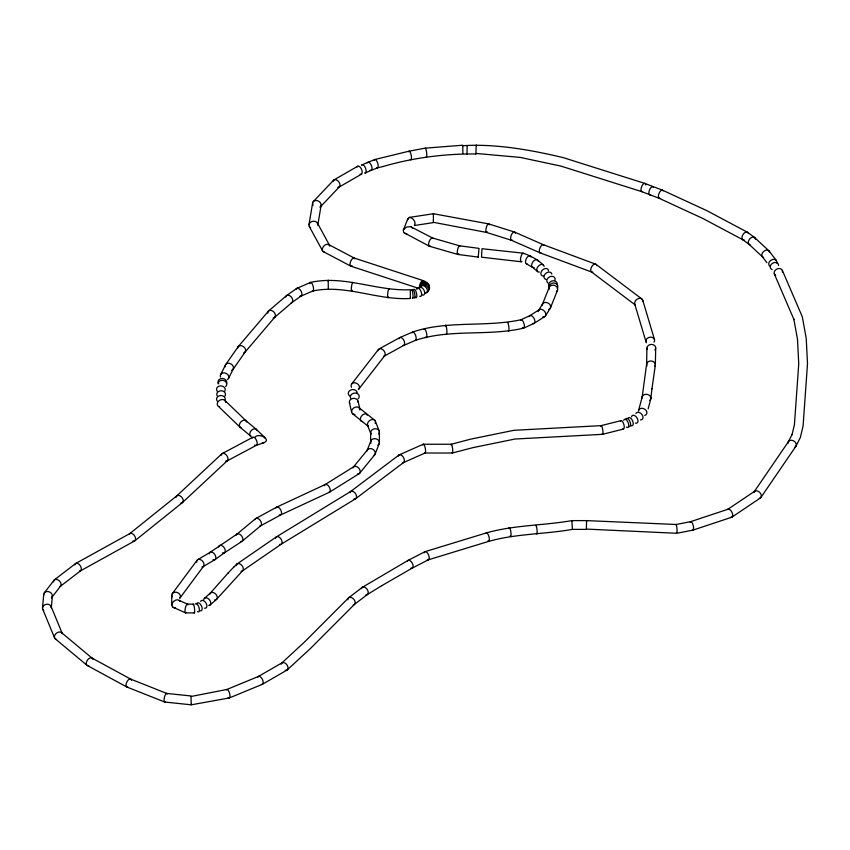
<?xml version="1.0" encoding="UTF-8"?>
<svg xmlns="http://www.w3.org/2000/svg" width="850" height="850" viewBox="0 0 850 850"><rect width="100%" height="100%" fill="white"/><g stroke="black" fill="none" stroke-linecap="round" stroke-linejoin="round"><path stroke-width="1.27" d="M410.306 298.095L410.316 289.723C376.752 291.401 344.133 274.848 310.59 282.423M462.836 153.436L462.793 145.212L425.202 148.155L409.137 151.162L374.839 159.513L362.047 164.826M462.772 145.743C494.753 143.491 531.165 149.951 563.199 157.622L644.842 183.419L662.479 190.177M410.306 298.488L410.306 298.478C377.442 300.539 345.61 284.059 312.8 290.976M328.132 280.989L328.174 280.139L328.312 288.649M646.595 364.448L646.935 348.096M655.361 364.692L655.701 347.884M467.139 145.796L467.001 154.116L467.054 153.478M190.867 696.522L226.876 689.488M571.678 521.486L571.859 520.614L586.574 520.614L676.175 524.482L690.731 521.634M433.351 222.296L486.582 232.443M42.511 607.824L43.743 594.341M51.319 607.814L52.392 595.988M586.436 529.093L676.802 533.279L692.856 530.156M476.043 153.446L520.274 157.42L561.053 166.133L641.846 191.664L659.292 198.358M642.143 397.375L646.627 364.002M650.824 398.586L651.961 388.779M651.939 389.002L655.329 365.139M675.984 524.907C677.014 524.503 677.599 534.257 676.472 532.451M308.986 224.655L312.619 202.991M317.815 225.016L321.109 205.392M478.529 256.296L478.263 257.093L478.943 248.667M642.207 396.929L638.616 410.316M650.781 398.809L648.168 408.85M476.181 145.191L475.926 153.946M488.623 223.901L433.447 213.732L409.116 217.441L407.788 219.683M407.968 218.439L403.304 230.127L403.612 232.486L429.367 246.213M367.189 450.362L370.844 440.906M375.126 454.134L379.185 443.647M542.428 304.3L549.206 287.353M550.439 307.891L557.515 290.201M403.389 229.904L406.502 227.035L410.603 226.674L432.777 238.096M220.617 374.616L225.516 364.862M228.512 378.42L233.229 369.038M788.301 441.883L792.221 434.201L791.998 434.817L794.431 424.639L798.734 363.874L797.513 339.331L793.804 318.984L793.985 319.621L774.329 273.955M796.025 446.048L800.381 437.421L803.091 425.967L807.5 363.683L806.225 338.321L802.294 316.774L782.308 270.3M530.049 255.839L523.313 253.194L481.971 248.721L481.514 257.189L521.188 261.768M538.549 310.399L542.629 303.918M545.477 315.86L550.247 308.274M254.617 437.378L256.498 435.997A7.99 6.322 23.4 0 1 263.84 436.964L266.061 439.025A3.23 2.55 23.4 0 1 266.061 441.246L264.456 442.51L256.254 445.358M754.216 491.704L788.524 441.522M760.888 497.473L795.802 446.409M225.739 364.491L238.159 346.726M233.017 369.399L245.183 351.985M172.274 593.651L197.094 560.214M179.966 598.007L203.596 566.164M44.264 592.907L53.964 580.316M52.657 596.381L60.626 586.022M351.603 384.051L378.399 349.541M358.944 388.886L384.784 355.608M367.625 449.629L353.409 467.043M374.68 454.856L359.646 473.259M238.287 346.566L268.398 311.174M245.055 352.144L274.816 317.167M210.226 593.236L228.172 572.953M216.654 599.207L242.622 570.732M313.257 201.631L333.604 180.2M320.322 206.911L339.469 186.756M233.548 567.311L236.842 564.134M228.034 573.102L233.676 567.173M348.511 597.922L304.587 641.952L281.764 663.043M354.439 604.393L310.675 648.274L287.353 669.811M176.63 496.007L221.808 453.868M182.527 502.488L227.333 460.711M204.351 598.357L210.502 592.96M209.982 605.083L216.527 599.346M414.439 225.282C416.585 222.158 412.749 217.387 409.296 217.398M268.674 310.909L286.535 295.598M274.539 317.433L291.964 302.494M236.81 534.246L255.627 518.628M242.133 541.227L260.769 525.757M129.721 533.651L176.768 495.879M134.842 540.781L182.389 502.616M54.357 579.891L75.522 563.603M60.222 586.447L80.601 570.764M350.561 491.566L399.064 454.962M355.757 498.631L403.707 462.421M348.649 597.794L362.281 587.371M354.291 604.52L367.444 594.458M210.014 552.404L236.948 534.14M224.496 552.766L214.944 559.661L203.044 566.684M286.684 295.492L296.639 288.469M291.816 302.6L301.102 296.055M237.129 563.901L276.42 536.86L350.699 491.47M242.335 570.966L281.169 544.234L355.619 498.737M727.791 509.341L754.779 491.172M731.935 517.129L760.325 498.004M353.834 466.671L325.082 484.596M224.357 552.861L241.984 541.322M359.21 473.631L329.439 492.214M529.699 315.754L539.219 309.708M534.076 323.372L544.797 316.561M362.419 587.265L408.021 560.416L424.894 551.724M367.306 594.554L381.926 585.597M197.646 559.693L210.152 552.309M333.891 179.977L357.723 166.218M338.906 187.202L361.494 174.165M381.788 585.682L412.282 568.076M258.262 676.547L282.2 662.734M262.278 684.346L287.077 670.034M75.809 563.423L130.007 533.46M80.314 570.945L134.555 540.961M379.089 348.946L399.893 337.535L412.569 332.053M384.083 356.203L403.771 345.408M255.914 518.447L276.707 507.121L325.221 484.511M260.483 525.938L280.659 514.951L329.301 492.288M222.232 453.571L252.758 437.304M226.907 461.008L256.381 445.304M412.144 568.161L428.4 559.789M520.806 319.802L529.837 315.679M523.749 328.089L533.949 323.446M365.362 172.954L371.227 170.319M399.203 454.888L423.13 444.284M403.442 462.591L425.17 452.976M296.777 288.384L310.505 282.444M300.815 296.193L312.991 290.923M403.644 345.472L415.491 340.34M226.769 689.509L258.527 676.419M262.151 684.409L229.298 697.956L191.282 704.82L164.73 702.036L127.064 687.097M371.11 170.372L377.421 167.896M690.646 521.656L728.057 509.214M692.952 530.124L731.68 517.257M425.021 551.671L486.37 532.918M428.272 559.842L488.697 541.376M621.074 420.612L601.056 425.648L513.899 430.302L470.656 439.163L451.233 444.252L423.279 444.242M377.326 167.928L383.169 166.472M383.084 166.494C413.217 157.718 444.582 153.669 475.936 153.967M412.675 332.021C447.737 320.131 485.382 327.516 521.008 319.728M415.278 340.404C450.33 328.61 488.006 336.483 523.536 328.164M623.443 429.069L602.501 434.329L515.004 439.025L472.685 447.695L452.402 453.018L425.032 453.018M486.466 532.897C514.282 524.949 543.479 525.619 571.859 520.614L572.443 529.38L586.383 529.38L586.564 520.614L586.638 521.486M488.612 541.397C515.929 533.641 544.584 534.31 572.443 529.38L572.305 529.189M414.938 225.42L433.309 222.626L433.447 213.743L433.489 214.561M187.404 604.106L193.354 604.148M185.608 612.861L194.331 612.924M406.789 233.856L404.674 233.378M478.816 248.338L459.648 245.841L432.661 238.053M478.242 257.093L457.874 254.447M166.738 693.43L190.952 695.969L191.261 704.809L191.154 704.278M429.484 246.256L457.799 254.437M488.707 223.922L514.505 232.039M486.498 232.422L511.456 240.274M423.374 280.67L354.291 258.071L328.716 244.577M417.839 288.097L350.965 266.209M543.426 244.736L595.659 264.169M540.217 252.896L591.812 272.096M130.581 679.065L166.823 693.451M514.622 232.093L543.543 244.789M511.349 240.231L540.101 252.843M179.116 600.366L187.553 604.148M173.113 607.272L185.459 612.818M662.596 190.23L706.722 210.598L747.426 232.241M659.175 198.305L702.822 218.45L742.964 239.785M323.467 251.727L350.848 266.156M91.885 658.017L130.709 679.118M87.306 665.508L126.926 687.044M411.326 226.95L412.622 228.214M530.177 255.903L537.317 259.93M526.362 263.808L532.706 267.389M374.595 420.134L359.029 407.734M368.348 426.424L352.538 413.706M747.702 232.422L754.619 237.532M742.677 239.604L749.105 244.354M596.062 264.392L641.92 299.009M591.409 271.873L635.545 305.182M245.873 420.644L256.254 429.303M240.189 427.327L250.569 435.986M61.593 632.697L92.172 658.208M55.314 638.881L87.019 665.327M537.614 260.111L543.32 264.934M532.408 267.197L537.646 271.618M754.758 237.649L768.899 250.846M748.967 244.237L762.567 256.923M256.392 429.431L265.2 437.899M225.314 400.849L246.011 420.771M219.215 407.161L240.051 427.199M776.411 260.536L769.165 251.143M766.891 262.682L762.312 256.615M317.539 223.274L329.651 245.523M309.262 226.408L322.533 250.782M51.106 606.486L62.326 633.686A4.42 3.294 -37.7 0 0 55.888 633.654A4.42 3.294 -37.7 0 0 56.472 639.455M42.713 609.142L54.57 637.893M375.328 421.111L379.185 430.961M367.614 425.457L370.844 433.712M476.212 145.201L476.266 145.754M642.738 300.199L654.479 339.533M634.716 304.002L646.053 341.934M358.094 401.253L359.922 409.147M349.414 402.656L351.645 412.293M379.397 432.055L379.397 442.553M370.632 432.618L370.632 441.989M171.732 595.308L171.732 605.062M252.11 438.101A4.399 2.157 66.6 0 1 255.17 438.271A4.399 2.157 66.6 0 1 257.189 443.626A4.399 2.157 66.6 0 1 254.734 445.017M264.148 442.584A7.99 6.322 23.4 0 1 262.183 442.956M221.202 455.239A4.409 2.773 55 0 1 224.496 453.656A4.409 2.773 55 0 1 227.917 458.277A4.409 2.773 55 0 1 225.633 461.21M175.939 497.622A4.388 2.975 49.2 0 1 179.35 495.582A4.388 2.975 49.2 0 1 183.164 499.959A4.388 2.975 49.2 0 1 180.71 503.094M129.274 534.183A4.399 2.709 56.4 0 1 134.895 536.329A4.399 2.709 56.4 0 1 132.908 541.046M74.832 564.867A4.388 2.688 56.9 0 1 80.07 565.378A4.388 2.688 56.9 0 1 79.464 571.147M53.497 581.889A4.399 3.103 45.5 0 1 58.799 580.38A4.399 3.103 45.5 0 1 59.904 586.67M52.073 597.029A4.42 3.517 22.6 0 1 51.404 597.901M43.796 595.011A4.42 3.517 22.6 0 1 48.333 591.589A4.42 3.517 22.6 0 1 52.232 596.626M43.701 610.438A4.409 3.581 -8.9 0 1 45.178 604.594A4.409 3.581 -8.9 0 1 51.297 607.357M88.761 665.656A4.399 2.72 -56.1 0 1 86.275 663.106A4.399 2.72 -56.1 0 1 89.324 658.325A4.399 2.72 -56.1 0 1 92.831 659.271M127.968 687.097A4.388 2.252 -65 0 1 126.098 684.505A4.388 2.252 -65 0 1 128.764 679.532A4.388 2.252 -65 0 1 131.527 680.468M165.41 701.739A4.441 1.381 -76.6 0 1 164.411 697.351A4.441 1.381 -76.6 0 1 167.269 694.067M226.44 689.786A4.409 1.604 74 0 1 229.755 693.982A4.409 1.604 74 0 1 228.161 697.478M257.848 676.993A4.388 2.316 63.9 0 1 262.459 679.49A4.388 2.316 63.9 0 1 261.386 684.463M281.18 664.201A4.399 2.816 54 0 1 284.771 662.936A4.399 2.816 54 0 1 288.001 667.771A4.399 2.816 54 0 1 285.207 670.257M347.809 599.76A4.388 2.986 48.9 0 1 350.859 597.391A4.388 2.986 48.9 0 1 354.928 601.29A4.388 2.986 48.9 0 1 353.239 604.966M361.569 588.636A4.388 2.741 55.6 0 1 364.937 587.361A4.388 2.741 55.6 0 1 368.178 592.004A4.388 2.741 55.6 0 1 365.904 594.819M407.214 561.436A4.388 2.454 61.4 0 1 412.282 563.178A4.388 2.454 61.4 0 1 410.826 568.214M424.182 552.861A4.399 2.083 67.7 0 1 426.859 552.351A4.399 2.083 67.7 0 1 429.186 557.515A4.399 2.083 67.7 0 1 427.284 559.757M485.934 533.407A4.388 1.487 75.2 0 1 489.047 537.041A4.388 1.487 75.2 0 1 487.762 540.993M508.874 528.233A4.399 0.946 81.1 0 1 510.829 531.707A4.399 0.946 81.1 0 1 510.138 535.967M535.628 525.746A4.388 0.659 83.8 0 1 537.019 529.837A4.388 0.659 83.8 0 1 536.392 533.386M690.157 522.272A4.399 1.477 75.4 0 1 693.154 525.247A4.399 1.477 75.4 0 1 692.357 530.017M727.579 509.543A4.42 2.306 64.4 0 1 732.137 512.678A4.42 2.306 64.4 0 1 730.745 517.278M753.833 492.628A4.42 3.092 46.2 0 1 759.762 492.426A4.42 3.092 46.2 0 1 759.401 498.376M788.024 443.371A4.388 3.389 30.8 0 1 791.212 440.289A4.388 3.389 30.8 0 1 795.982 443.339A4.388 3.389 30.8 0 1 794.389 447.429M774.775 274.678A4.388 3.421 -28.3 0 1 777.537 268.749A4.388 3.421 -28.3 0 1 782.436 272.053M775.646 275.368A4.388 3.421 -28.3 0 1 775.083 274.986M772.183 269.588A4.388 3.389 -30.3 0 1 770.578 265.487A4.388 3.389 -30.3 0 1 775.359 262.459A4.388 3.389 -30.3 0 1 778.558 265.54M769.643 266.018A4.388 3.347 -33.3 0 1 771.917 259.749A4.388 3.347 -33.3 0 1 776.783 263.064M763.64 257.529A4.388 3.188 -41.5 0 1 763.544 251.568A4.388 3.188 -41.5 0 1 769.579 252.078M750.136 244.789A4.388 2.922 -51 0 1 749.944 238.701A4.388 2.922 -51 0 1 755.427 239.254M744.186 239.944A4.388 2.656 -57.4 0 1 742.889 234.674A4.388 2.656 -57.4 0 1 748.287 233.293M659.961 198.369A4.388 2.04 -68.2 0 1 659.058 193.333A4.388 2.04 -68.2 0 1 663.149 190.857M650.675 194.873A4.388 1.987 -68.9 0 1 649.4 190.219A4.388 1.987 -68.9 0 1 653.48 187.446M642.345 191.696A4.388 1.923 -69.9 0 1 641.686 186.511A4.388 1.923 -69.9 0 1 645.469 184.078M645.586 184.397A4.388 1.923 -69.9 0 1 645.681 184.971M425.021 148.325A4.388 0.818 82.3 0 1 426.562 152.118A4.388 0.818 82.3 0 1 426.275 156.836M408.669 151.778A4.388 1.211 78.3 0 1 411.177 155.146A4.388 1.211 78.3 0 1 410.284 159.428M374.17 160.183A4.399 1.721 72.5 0 1 377.612 162.881A4.399 1.721 72.5 0 1 376.858 167.875M367.211 162.786A4.388 2.104 67.2 0 1 371.503 165.729A4.388 2.104 67.2 0 1 370.111 170.287M361.579 165.314A4.388 1.976 69.1 0 1 365.521 168.098A4.388 1.976 69.1 0 1 364.597 173.007M357.074 167.014A4.409 2.167 66.5 0 1 361.59 169.479A4.409 2.167 66.5 0 1 360.049 174.144M332.977 181.581A4.409 2.879 52.4 0 1 338.162 181.114A4.409 2.879 52.4 0 1 338.736 187.287M338.183 187.425A4.409 2.879 52.4 0 1 337.79 187.446M313.129 205.243A4.431 3.453 28.1 0 1 314.457 200.781A4.431 3.453 28.1 0 1 320.057 202.385A4.431 3.453 28.1 0 1 319.983 207.198M310.558 227.779A4.431 3.602 -10.2 0 1 311.674 221.616A4.431 3.602 -10.2 0 1 317.804 224.793M324.233 252.004A4.463 3.071 -47.8 0 1 323.914 245.979A4.463 3.071 -47.8 0 1 329.8 246.128M352.304 265.954A4.399 2.114 -67.1 0 1 350.529 261.683A4.399 2.114 -67.1 0 1 354.981 258.761M419.496 287.544A4.388 1.955 -69.4 0 1 421.324 281.743A4.388 1.955 -69.4 0 1 424.161 281.839M420.049 287.778A4.399 2.412 -62.4 0 1 422.301 282.168A4.399 2.412 -62.4 0 1 425.808 282.551M420.654 286.822A4.399 2.869 -52.6 0 1 424.32 282.306A4.399 2.869 -52.6 0 1 427.592 284.229M428.868 287.927A4.494 3.496 -28.7 0 0 427.231 283.305A4.494 3.496 -28.7 0 0 421.441 285.632L421.271 285.834A4.335 3.517 10.8 0 0 420.803 286.854A4.409 3.283 37.5 0 1 427.348 286.673A4.409 3.283 37.5 0 1 426.19 292.421M420.814 286.981A4.282 3.336 -28.7 0 1 421.271 285.844L421.409 285.621A4.441 3.602 10.8 0 1 428.071 285.26A4.441 3.602 10.8 0 1 427.996 290.774M420.474 286.971A4.388 2.932 50.5 0 1 426.275 287.725A4.388 2.932 50.5 0 1 425.425 293.314M418.933 287.714A4.399 2.571 59.4 0 1 424.246 290.7A4.399 2.571 59.4 0 1 421.993 294.918M417.127 288.586A4.399 1.987 69 0 1 421.196 292.007A4.399 1.987 69 0 1 419.645 296.214M416.829 289.351A4.399 1.987 69 0 1 416.925 289M413.897 289.404A4.399 1.36 76.7 0 1 416.691 294.089A4.399 1.36 76.7 0 1 415.183 297.096M412.377 290.201A4.388 1.105 79.4 0 1 414.609 293.069A4.388 1.105 79.4 0 1 414.046 297.914M411.442 290.264A4.409 0.701 83.5 0 1 412.919 293.941A4.409 0.701 83.5 0 1 412.335 297.936M388.386 297.033A4.399 0.659 -83.9 0 1 387.685 293.888A4.399 0.659 -83.9 0 1 389.066 289.414M352.325 290.286A4.388 0.829 -82.2 0 1 351.422 287.268A4.388 0.829 -82.2 0 1 353.154 282.604M309.899 283.56A4.441 1.519 75.1 0 1 312.917 285.494A4.441 1.519 75.1 0 1 312.396 290.934M295.97 289.404A4.399 2.486 61 0 1 301.017 291.008A4.399 2.486 61 0 1 299.816 296.246M285.759 297.096A4.388 2.879 52.2 0 1 291.136 296.831A4.388 2.879 52.2 0 1 291.136 302.876M267.814 313.129A4.388 3.103 45.1 0 1 270.895 310.409A4.388 3.103 45.1 0 1 275.219 314.266A4.388 3.103 45.1 0 1 273.233 317.953M237.671 348.096A4.388 3.272 37.7 0 1 243.812 346.885A4.388 3.272 37.7 0 1 243.599 352.994M225.303 366.807A4.388 3.389 30.9 0 1 228.097 363.279A4.388 3.389 30.9 0 1 233.123 366.169A4.388 3.389 30.9 0 1 231.604 370.419M220.522 377.028A4.388 3.474 23.9 0 1 222.679 373.022A4.388 3.474 23.9 0 1 228.055 374.988A4.388 3.474 23.9 0 1 227.471 379.557M218.726 383.754A4.399 3.57 10.8 0 1 222.02 378.473A4.399 3.57 10.8 0 1 226.493 383.647M218.046 383.722A4.388 3.57 7.8 0 1 224.039 380.662A4.388 3.57 7.8 0 1 225.622 386.516M217.196 391.244A4.399 3.581 6.4 0 1 220.628 385.868A4.399 3.581 6.4 0 1 224.867 391.138M217.164 395.877A4.388 3.581 0 0 1 221.414 390.777A4.388 3.581 0 0 1 224.836 396.27M217.196 401.072A4.388 3.581 -2.4 0 1 220.628 395.537A4.388 3.581 -2.4 0 1 224.867 400.573M219.651 406.853A4.441 3.453 -29.3 0 1 217.451 402.932A4.441 3.453 -29.3 0 1 222.116 399.543A4.441 3.453 -29.3 0 1 225.718 402.454M241.06 427.741A4.388 3.007 -48.2 0 1 240.964 421.791A4.388 3.007 -48.2 0 1 246.649 421.972M251.249 436.348A4.388 3.007 -48.2 0 1 251.441 430.355A4.388 3.007 -48.2 0 1 257.029 430.621M398.331 456.099A4.399 2.518 60.4 0 1 403.357 457.236A4.399 2.518 60.4 0 1 402.464 462.751M349.892 492.639A4.388 2.752 55.3 0 1 353.441 491.661A4.388 2.752 55.3 0 1 356.522 496.421A4.388 2.752 55.3 0 1 354.004 498.971M275.559 538.411A4.388 2.667 57.3 0 1 278.789 536.966A4.388 2.667 57.3 0 1 282.03 541.779A4.388 2.667 57.3 0 1 279.608 544.436M236.173 565.739A4.388 2.911 51.1 0 1 239.434 563.731A4.388 2.911 51.1 0 1 243.206 568.044A4.388 2.911 51.1 0 1 241.049 571.306M209.663 594.522A4.388 3.113 44.8 0 1 213.361 592.609A4.388 3.113 44.8 0 1 217.196 596.859A4.388 3.113 44.8 0 1 214.614 600.015M203.702 599.749A4.388 2.911 51.2 0 1 209.334 599.633A4.388 2.911 51.2 0 1 208.76 605.529M200.589 601.428A4.388 2.678 56.9 0 1 206.104 603.202A4.388 2.678 56.9 0 1 204.457 608.196M196.552 603.893A4.388 2.359 63.2 0 1 201.407 605.753A4.388 2.359 63.2 0 1 200.026 610.768M195.341 603.968A4.409 1.785 71.7 0 1 199.038 607.676A4.409 1.785 71.7 0 1 197.466 611.596M193.099 604.732A4.431 0.669 83.8 0 1 194.512 608.419A4.431 0.669 83.8 0 1 193.949 612.446M186.203 612.584A4.516 1.222 -78.6 0 1 185.364 607.963A4.516 1.222 -78.6 0 1 187.903 604.881M175.536 607.761A4.675 3.432 -40.3 0 1 171.923 605.083A4.675 3.432 -40.3 0 1 175.366 600.281A4.675 3.432 -40.3 0 1 180.072 601.418M172.178 596.87A4.431 3.549 19.6 0 1 176.386 592.248A4.431 3.549 19.6 0 1 179.807 598.177M196.701 562.222A4.42 3.007 49.2 0 1 199.506 559.353A4.42 3.007 49.2 0 1 203.819 563.327A4.42 3.007 49.2 0 1 201.939 567.056M209.281 553.871A4.388 2.688 56.9 0 1 212.681 552.468A4.388 2.688 56.9 0 1 215.826 557.504A4.388 2.688 56.9 0 1 212.957 559.746M218.609 546.954A4.388 2.741 55.5 0 1 222.19 545.796A4.388 2.741 55.5 0 1 225.271 550.779A4.388 2.741 55.5 0 1 222.328 552.978M236.183 535.139A4.388 2.816 53.7 0 1 241.751 536.074A4.388 2.816 53.7 0 1 240.943 541.641M254.968 519.701A4.399 2.72 56.2 0 1 260.312 520.476A4.399 2.72 56.2 0 1 259.622 526.139M275.995 507.949A4.388 2.359 63.3 0 1 280.904 510.223A4.388 2.359 63.3 0 1 279.225 514.919M324.371 485.711A4.388 2.433 61.9 0 1 329.163 486.827A4.388 2.433 61.9 0 1 328.536 492.437M352.962 467.904A4.409 2.996 48.9 0 1 356.819 466.682A4.409 2.996 48.9 0 1 360.188 471.24A4.409 2.996 48.9 0 1 357.446 473.992M367.019 450.989A4.399 3.4 30.5 0 1 373.267 449.565A4.399 3.4 30.5 0 1 373.607 455.621M370.94 443.328A4.399 3.57 10.8 0 1 372.991 438.961A4.399 3.57 10.8 0 1 378.654 440.513A4.399 3.57 10.8 0 1 377.804 445.209M371.057 434.116A4.399 3.57 -10.9 0 1 375.286 428.74A4.399 3.57 -10.9 0 1 378.707 434.021M368.517 426.551A4.441 3.272 -39.6 0 1 368.337 421.876A4.441 3.272 -39.6 0 1 373.469 419.592A4.441 3.272 -39.6 0 1 375.211 423.555M362.567 421.611A4.388 2.901 -51.5 0 1 361.452 416.139A4.388 2.901 -51.5 0 1 367.253 415.214M354.981 414.46A4.441 3.4 -33.1 0 1 351.666 411.071A4.441 3.4 -33.1 0 1 356.214 407.012A4.441 3.4 -33.1 0 1 359.933 410.04M349.775 403.495A4.399 3.591 -1.1 0 1 353.069 398.406A4.399 3.591 -1.1 0 1 358.126 402.369M350.657 398.257A4.441 3.602 -10.4 0 1 352.484 393.731A4.441 3.602 -10.4 0 1 358.094 394.113A4.441 3.602 -10.4 0 1 358.201 398.767M349.839 396.047A4.473 3.644 -5.3 0 1 350.88 389.927A4.473 3.644 -5.3 0 1 357.212 393.051M351.496 387.271A4.399 3.411 29.7 0 1 353.037 383.01A4.399 3.411 29.7 0 1 358.487 384.784A4.399 3.411 29.7 0 1 358.328 389.502M378.006 350.668A4.431 2.954 50.8 0 1 383.414 350.2A4.431 2.954 50.8 0 1 383.743 356.362M399.086 338.714A4.388 2.316 64 0 1 403.707 340.064A4.388 2.316 64 0 1 402.879 345.514M411.931 332.86A4.399 1.796 71.5 0 1 415.374 334.836A4.399 1.796 71.5 0 1 415.161 340.425M424.044 329.386A4.388 1.275 77.6 0 1 426.679 333.752A4.388 1.275 77.6 0 1 425.404 337.131M445.251 325.933A4.399 0.701 83.5 0 1 446.654 328.483A4.399 0.701 83.5 0 1 446.388 333.668M507.439 322.596A4.409 0.744 83.1 0 1 508.863 327.027A4.409 0.744 83.1 0 1 508.385 331.064M520.54 320.036A4.42 1.742 72.3 0 1 524.142 324.147A4.42 1.742 72.3 0 1 522.41 327.686M529.04 316.689A4.388 2.444 61.7 0 1 532.323 316.285A4.388 2.444 61.7 0 1 534.884 321.342A4.388 2.444 61.7 0 1 532.451 323.436M538.231 311.589A4.431 3.092 46.3 0 1 541.928 309.485A4.431 3.092 46.3 0 1 545.785 314.064A4.431 3.092 46.3 0 1 542.736 316.933M542.236 305.607A4.388 3.432 27.1 0 1 545.477 302.441A4.388 3.432 27.1 0 1 550.322 305.362A4.388 3.432 27.1 0 1 548.696 309.506M549.143 289.351A4.399 3.559 12.8 0 1 551.586 285.366A4.399 3.559 12.8 0 1 556.984 287.066A4.399 3.559 12.8 0 1 556.346 291.614M549.514 288.267A4.399 3.581 -6.5 0 1 553.764 283.007A4.399 3.581 -6.5 0 1 557.196 288.373M549.546 287.077A4.388 3.506 -19.8 0 1 551.661 281.106A4.388 3.506 -19.8 0 1 557.122 284.336M547.91 283.029A4.388 3.4 -29.7 0 1 549.918 276.728A4.388 3.4 -29.7 0 1 554.997 280.128M546.029 279.448A4.388 3.241 -39.2 0 1 545.604 273.53A4.388 3.241 -39.2 0 1 551.841 274.061M543.511 276.059A4.388 3.113 -44.6 0 1 540.94 272.829A4.388 3.113 -44.6 0 1 544.924 268.611A4.388 3.113 -44.6 0 1 548.494 270.789M539.346 272.106A4.388 3.007 -48.2 0 1 536.849 269.036A4.388 3.007 -48.2 0 1 540.558 264.669A4.388 3.007 -48.2 0 1 544.138 266.464M534.172 267.538A4.399 2.752 -55.5 0 1 531.664 264.902A4.399 2.752 -55.5 0 1 534.873 260.132A4.399 2.752 -55.5 0 1 538.316 261.386M527.085 263.936A4.388 2.274 -64.7 0 1 526.182 258.952A4.388 2.274 -64.7 0 1 530.623 256.275M530.793 256.551A4.388 2.274 -64.7 0 1 530.963 257.061M521.996 261.364A4.431 1.403 -76.4 0 1 520.795 257.369A4.431 1.403 -76.4 0 1 523.717 253.683M458.766 253.736A4.399 1.232 -78.1 0 1 457.417 250.633A4.399 1.232 -78.1 0 1 459.978 246.107M430.61 246.086A4.409 2.029 -68.5 0 1 429.027 241.857A4.409 2.029 -68.5 0 1 433.171 238.457M487.496 231.901A4.399 1.413 -76.1 0 1 485.881 230.722A4.399 1.413 -76.1 0 1 487.284 225.08A4.399 1.413 -76.1 0 1 489.249 224.846M512.391 240.167A4.388 1.944 -69.5 0 1 510.606 237.904A4.388 1.944 -69.5 0 1 512.879 232.666A4.388 1.944 -69.5 0 1 515.323 233.399M541.046 252.864A4.388 2.051 -68 0 1 539.888 248.126A4.388 2.051 -68 0 1 544.032 245.278M592.801 272.149A4.42 2.444 -62 0 1 590.771 269.439A4.42 2.444 -62 0 1 593.683 264.552A4.42 2.444 -62 0 1 596.679 265.625M635.396 305.033A4.452 3.336 -37.1 0 1 637.617 298.881A4.452 3.336 -37.1 0 1 642.802 301.293M646.446 342.731A4.388 3.549 -12.5 0 1 650.261 337.152A4.388 3.549 -12.5 0 1 654.075 342.178M647.243 349.403A4.388 3.581 -4.1 0 1 651.865 344.42A4.388 3.581 -4.1 0 1 654.861 350.009M647.009 365.978A4.388 3.581 4.9 0 1 650.972 360.984A4.388 3.581 4.9 0 1 654.946 366.212M642.164 398.044A4.388 3.559 10.6 0 1 647.711 394.506A4.388 3.559 10.6 0 1 649.857 400.361M638.509 410.964A4.409 3.432 28.4 0 1 644.959 409.307A4.409 3.432 28.4 0 1 644.746 415.459M635.896 413.483A4.409 3.028 48.1 0 1 642.037 414.609A4.409 3.028 48.1 0 1 640.496 419.921M631.55 416.872A4.388 2.635 57.9 0 1 634.929 415.767A4.388 2.635 57.9 0 1 637.946 420.718A4.388 2.635 57.9 0 1 635.332 423.066M627.948 418.646A4.399 2.21 65.8 0 1 630.966 418.444A4.399 2.21 65.8 0 1 633.218 423.736A4.399 2.21 65.8 0 1 630.859 425.478M625.696 419.411A4.388 2.061 67.9 0 1 628.522 419.294A4.388 2.061 67.9 0 1 630.626 424.628A4.388 2.061 67.9 0 1 628.416 426.307M623.73 420.346A4.388 2.104 67.2 0 1 626.673 420.261A4.388 2.104 67.2 0 1 628.766 425.669A4.388 2.104 67.2 0 1 626.354 427.104M620.5 421.132A4.399 1.647 73.5 0 1 623.847 424.416A4.399 1.647 73.5 0 1 622.763 428.878M600.748 426.233A4.409 0.956 81 0 1 602.735 429.696A4.409 0.956 81 0 1 602.034 433.989M450.967 444.986A4.441 0.765 82.9 0 1 452.561 448.226A4.441 0.765 82.9 0 1 452.019 452.668M422.79 445.017A4.516 1.19 78.9 0 1 425.255 448.12A4.516 1.19 78.9 0 1 424.437 452.731"/></g></svg>
